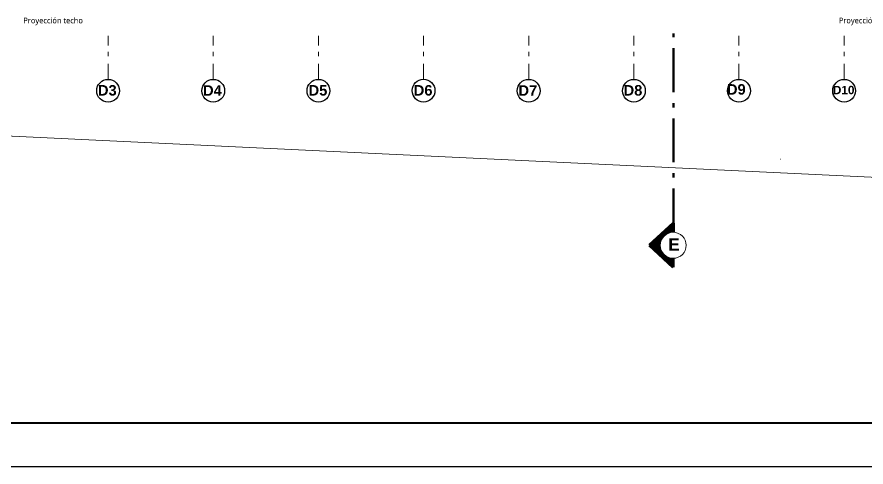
# Model space of a CAD drawing. Header units: millimetres. Extents: x 1 to 121, y 0 to 90.
# Drawn here: x 29.97 to 49.35, y -0.05 to 10.22 of the extents above; entities that cross this region are included whole.
import ezdxf
from ezdxf import colors
from ezdxf.entities.mleader import LeaderData, LeaderLine
from ezdxf.enums import TextEntityAlignment as Align
from ezdxf.math import Vec2, Vec3

# ---------------------------------------------------------------- set-up
doc = ezdxf.new("R2010")
doc.units = ezdxf.units.MM
for name, pattern in [('1CORTE', [1.5, 1, -0.25, 0, -0.25]), ('ACAD_ISO04W100', [30, 24, -3, 0, -3]), ('Dot & Dashed', [0.670278, 0.352778, -0.176389, 0, -0.141111])]:
    doc.linetypes.add(name, pattern=pattern)
for name, color, linetype, lineweight in [('1', 7, 'Continuous', 5), ('AA. Proyeccion Corte', 10, '1CORTE', 50), ('CORTE_EJE', 31, 'ACAD_ISO04W100', 80), ('Cotas varias El', 253, 'Continuous', 13), ('GRAFO 0 BLANCO', 7, 'Continuous', 0), ('GRAFO 4', 7, 'Continuous', 30), ('letras sr', 7, 'Continuous', 5), ('TEXTOS-SUBTITULO', 7, 'Continuous', 30)]:
    doc.layers.add(name, color=color, linetype=linetype, lineweight=lineweight)
doc.layers.add('TRANSPARENTE', color=7, linetype='Continuous', true_color=0x949699)
doc.styles.add('Generales', font='trebuc.ttf', dxfattribs={"height": 0.1})
doc.styles.add('GENERATED_STYLE_1', font='arialbd.ttf')
doc.styles.add('TURBO_BASS', font='swisseb.ttf')

msp = doc.modelspace()

# ---------------------------------------------------------------- hatches: boundary and pattern name
at = {"layer": '1', "lineweight": 5, "true_color": 0x636466}
h = msp.add_hatch(dxfattribs=at)
h.set_pattern_fill('_USER,_O', color=251, scale=0.02, angle=540, pattern_type=0)
h.set_pattern_definition([(180.373563, (101.318665, 156.124484), (-0.000130397, 0.019999575), [])])
h.paths.add_polyline_path([(44.657, 5.012, -0.414214), (44.955, 5.306), (44.957, 5.513), (44.412, 5.014), (44.95, 4.508), (44.951, 4.714, -0.414214)])
h = msp.add_hatch(dxfattribs=at)
h.set_pattern_fill('_USER,_O', color=251, scale=0.02, angle=540, pattern_type=0)
h.set_pattern_definition([(180.373563, (101.318665, 156.124484), (-0.000130397, 0.019999575), [])])
h.paths.add_polyline_path([(44.657, 5.012, -0.414214), (44.955, 5.306), (44.957, 5.513), (44.412, 5.014), (44.95, 4.508), (44.951, 4.714, -0.414214)])
h = msp.add_hatch(dxfattribs=at)
h.set_pattern_fill('_USER,_O', color=251, scale=0.02, angle=540, pattern_type=0)
h.set_pattern_definition([(180.373563, (101.318665, 156.124484), (-0.000130397, 0.019999575), [])])
h.paths.add_polyline_path([(44.657, 5.012, -0.414214), (44.955, 5.306), (44.957, 5.513), (44.412, 5.014), (44.95, 4.508), (44.951, 4.714, -0.414214)])
h = msp.add_hatch(dxfattribs=at)
h.set_pattern_fill('_USER,_O', color=251, scale=0.02, angle=540, pattern_type=0)
h.set_pattern_definition([(180.373563, (101.318665, 156.124484), (-0.000130397, 0.019999575), [])])
h.paths.add_polyline_path([(44.657, 5.012, -0.414214), (44.955, 5.306), (44.957, 5.513), (44.412, 5.014), (44.95, 4.508), (44.951, 4.714, -0.414214)])

# ---------------------------------------------------------------- linework, layer by layer
at = {"color": 7}
msp.add_lwpolyline([(0.76, 89.953), (120.76, 89.953), (120.76, -0.047), (0.76, -0.047), (0.76, 89.953)], dxfattribs=at)
at = {"color": 7, "lineweight": 40}
msp.add_lwpolyline([(1.76, 88.953), (119.76, 88.953), (119.76, 0.953), (1.76, 0.953)], close=True, dxfattribs=at)
at = {"layer": '1', "color": 7}
msp.add_circle((44.951, 5.01), 0.296, dxfattribs=at)
msp.add_circle((44.951, 5.01), 0.296, dxfattribs=at)
msp.add_circle((44.951, 5.01), 0.296, dxfattribs=at)
msp.add_circle((44.951, 5.01), 0.296, dxfattribs=at)
at = {"layer": 'AA. Proyeccion Corte', "color": 7}
msp.add_line((44.955, 5.306), (44.955, 9.84), dxfattribs=at)
msp.add_line((44.955, 5.306), (44.955, 9.84), dxfattribs=at)
msp.add_lwpolyline([(44.955, 5.306), (44.955, 5.306)], dxfattribs=at)
msp.add_lwpolyline([(44.955, 5.306), (44.955, 5.306)], dxfattribs=at)
at = {"layer": 'CORTE_EJE', "color": 7, "linetype": 'ACAD_ISO04W100', "ltscale": 0.8}
msp.add_lwpolyline([(44.951, 4.714), (44.95, 4.508), (44.412, 5.014), (44.957, 5.513), (44.955, 5.306)], dxfattribs=at)
msp.add_lwpolyline([(44.951, 4.714), (44.95, 4.508), (44.412, 5.014), (44.957, 5.513), (44.955, 5.306)], dxfattribs=at)
msp.add_lwpolyline([(44.951, 4.714), (44.95, 4.508), (44.412, 5.014), (44.957, 5.513), (44.955, 5.306)], dxfattribs=at)
msp.add_lwpolyline([(44.951, 4.714), (44.95, 4.508), (44.412, 5.014), (44.957, 5.513), (44.955, 5.306)], dxfattribs=at)
at = {"layer": 'Cotas varias El', "linetype": 'Dot & Dashed'}
for p, q in [((32.051, 8.796), (32.051, 9.788)), ((34.451, 8.796), (34.451, 9.788)), ((36.851, 8.796), (36.851, 9.788)), ((39.251, 8.796), (39.251, 9.788)), ((41.651, 8.796), (41.651, 9.788)), ((44.051, 8.796), (44.051, 9.788)), ((46.451, 8.796), (46.451, 9.788)), ((48.851, 8.796), (48.851, 9.788))]:
    msp.add_line(p, q, dxfattribs=at)
at = {"layer": 'GRAFO 0 BLANCO', "color": 7}
msp.add_line((64.813, 5.837), (9.829, 8.456), dxfattribs=at)
at = {"layer": 'GRAFO 4', "linetype": 'Continuous'}
for centre in [(32.051, 8.536), (34.451, 8.536), (36.851, 8.536), (39.251, 8.539), (41.651, 8.536), (44.051, 8.536), (46.451, 8.536), (48.851, 8.536)]:
    msp.add_circle(centre, 0.26, dxfattribs=at)
at = {"layer": 'TRANSPARENTE', "linetype": 'Continuous', "lineweight": 15}
msp.add_line((47.395, 6.974), (47.392, 6.976), dxfattribs=at)

# ---------------------------------------------------------------- texts
at = {"attachment_point": 9, "rotation": 0, "style": 'GENERATED_STYLE_1'}
for s, insert, char_height, width in [('D3', (32.247, 8.422), 0.24, 1.011031258713047e-14), ('D4', (34.647, 8.422), 0.24, 1.011031258713047e-14), ('D5', (37.055, 8.422), 0.24, 1.011031258713047e-14), ('D6', (39.455, 8.422), 0.24, 1.011031258713047e-14), ('D7', (41.845, 8.422), 0.24, 1.011031258713047e-14), ('D8', (44.245, 8.422), 0.24, 1.011031258713047e-14), ('D9', (46.604, 8.443), 0.24, 1.011031258713047e-14), ('D10', (49.086, 8.453), 0.192, 8.088250069704372e-15)]:
    msp.add_mtext(s, dxfattribs=dict(at, insert=insert, char_height=char_height, width=width))
at = {"layer": 'letras sr', "char_height": 0.13, "attachment_point": 1, "style": 'Generales'}
for insert in [(30.117, 10.204), (48.73, 10.204)]:
    msp.add_mtext('Proyección techo ', dxfattribs=dict(at, insert=insert))
at = {"layer": 'TEXTOS-SUBTITULO', "style": 'TURBO_BASS'}
msp.add_text('E', height=0.283, rotation=360, dxfattribs=at).set_placement((44.969, 4.889), align=Align.CENTER)
msp.add_text('E', height=0.283, rotation=360, dxfattribs=at).set_placement((44.969, 4.889), align=Align.CENTER)

# ---------------------------------------------------------------- leaders
at = {"layer": 'letras sr'}
ml = msp.add_multileader_mtext('Standard', dxfattribs=at)
ml.set_content('{\\H1.13043x;Baja montante tubería de agua\\Ppluvial D=3", embebida en tabiquerí\\H0.76924x;a}', color=256, style='Generales')
ml.set_leader_properties()
ml.build(insert=Vec2(0, 0))
ml.multileader.update_dxf_attribs({"text_right_attachment_type": 6, "dogleg_length": 0.36, "arrow_head_size": 0.1})
ctx = ml.context
ctx.base_point, ctx.char_height, ctx.arrow_head_size, ctx.landing_gap_size, ctx.plane_origin = Vec3(29.136, 10.709), 0.115, 0.1, 0.09, Vec3(28.339, 10.432)
ctx.right_attachment = 6
notes = []
notes.append((ctx, [(0, (1, 1, 0), (28.953, 10.709), (1, 0), 0.183, [(0, [(28.539, 10.965)], 0, [])])]))
ctx.mtext.insert, ctx.mtext.flow_direction = Vec3(29.226, 10.785), 5
for ctx, leaders in notes:
    for number, flags, end, landing, length, lines in leaders:
        leader = LeaderData()
        leader.index, (leader.has_last_leader_line, leader.has_dogleg_vector, leader.attachment_direction) = number, flags
        leader.last_leader_point, leader.dogleg_vector, leader.dogleg_length = Vec3(end), Vec3(landing), length
        for number, points, colour, breaks in lines:
            line = LeaderLine()
            line.index, line.vertices, line.color, line.breaks = number, Vec3.list(points), colors.encode_raw_color(colour), breaks
            leader.lines.append(line)
        ctx.leaders.append(leader)

doc.saveas('drawing.dxf')
